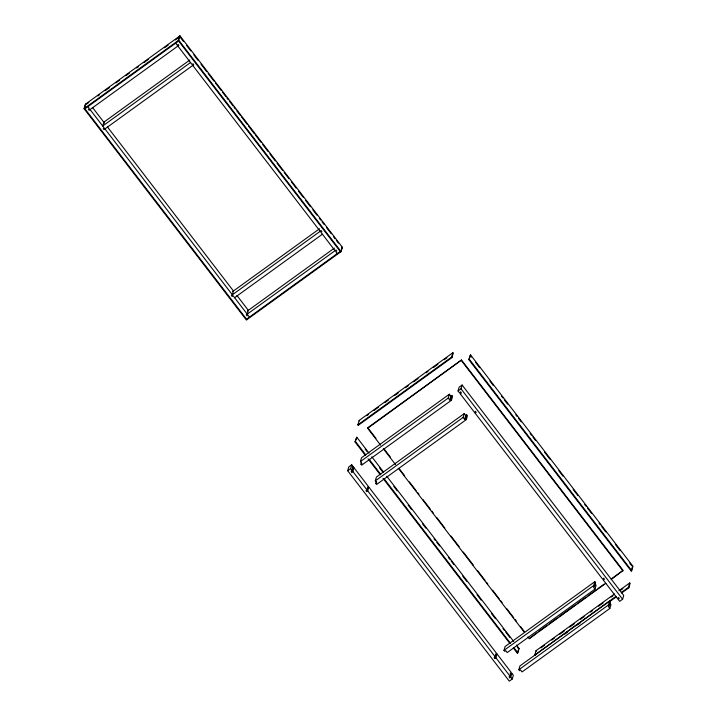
<?xml version="1.0" encoding="UTF-8"?>
<svg xmlns="http://www.w3.org/2000/svg" width="717" height="717" viewBox="0 0 717 717"><rect width="100%" height="100%" fill="white"/><g stroke="black" fill="none" stroke-linecap="round" stroke-linejoin="round"><path stroke-width="1.08" d="M84.041 108.652L85.287 104.297L179.967 35.85L342.332 247.222L341.077 251.577L246.397 320.024L84.041 108.652L178.721 40.215L179.967 35.85M342.332 247.222L340.584 251.936L178.228 40.564L179.474 36.209L183.57 41.532M357.917 424.805L359.163 420.449L452.866 352.71L453.234 353.194L451.988 357.559L358.285 425.289L357.917 424.805L451.611 357.075L452.866 352.71M358.285 425.289L358.787 423.55M365.285 455.25L355.049 441.932L356.788 437.218L369.067 453.198M355.049 441.932L356.788 437.218M347.682 470.746L348.776 466.937L351.724 464.804L353.212 466.74L352.119 470.558L351.133 471.266L351.877 472.234L352.863 471.526L353.956 467.708L368.081 486.099L366.987 489.917L366.002 490.625L366.745 491.593L367.722 490.885L368.825 487.067L496.245 652.945L495.142 656.763L494.165 657.471L494.909 658.439L495.886 657.731L496.989 653.913L511.113 672.304L510.011 676.122L509.034 676.83L509.778 677.798L510.755 677.09L511.848 673.272L513.336 675.208L512.243 679.026L509.303 681.15L347.682 470.746L350.631 468.622L351.724 464.804M351.877 472.234L352.97 468.416L353.956 467.708M380.593 445.149L367.642 428.282L367.794 427.735L461.488 360.006L623.109 570.4L611.242 579.417M450.832 396.169L451.809 395.461L452.552 396.429L451.459 400.247L361.691 465.145L360.947 464.177L361.924 463.469L360.436 461.533L361.529 457.715L449.344 394.233L450.832 396.169L449.738 399.987L448.25 398.052L449.344 394.233M360.947 464.177L361.493 462.268M366.745 491.593L367.839 487.775L368.825 487.067M465.7 415.528L466.677 414.82L467.421 415.788L466.328 419.597L376.559 484.495L375.816 483.527L376.792 482.819L375.305 480.883L376.398 477.074L464.213 413.592L465.7 415.528L464.607 419.346L463.119 417.411L464.213 413.592M375.816 483.527L376.362 481.627M367.642 428.282L461.488 360.006M449.738 399.987L450.715 399.279L451.809 395.461M618.188 599.421L619.174 598.713L618.43 597.745L617.445 598.453L603.32 580.062L604.306 579.354L603.562 578.386L602.576 579.094L475.156 413.216L476.142 412.508L475.398 411.54L474.412 412.248L460.287 393.857L461.273 393.149L460.529 392.181L459.543 392.889L458.055 390.953L459.158 387.144L462.098 385.011L623.718 595.415L622.616 599.233L619.676 601.357L618.188 599.421L618.735 597.512M468.855 359.656L470.603 354.942L632.959 566.305L631.713 570.669L631.22 571.028L468.855 359.656L470.603 354.942M458.055 390.953L461.004 388.829L462.098 385.011M460.287 393.857L460.834 391.957M464.607 419.346L465.584 418.629L466.677 414.82M475.156 413.216L475.703 411.307M494.909 658.439L496.003 654.621L496.989 653.913M503.979 650.382L505.073 646.564L594.841 581.666L595.585 582.634L594.492 586.452L593.515 587.16L594.993 589.096L507.188 652.578L505.7 650.642L504.723 651.35L503.979 650.382L593.748 585.484L594.841 581.666M509.778 677.798L510.871 673.98L511.848 673.272M513.318 647.971L517.405 653.295L518.409 649.808M517.405 653.295L519.153 648.58L516.419 645.031M518.848 669.732L519.942 665.923L609.71 601.025L610.454 601.993L609.36 605.802L608.383 606.51L609.862 608.446L522.057 671.928L520.569 669.992L519.592 670.7L518.848 669.732L608.616 604.834L609.71 601.025M527.891 636.911L529.254 638.686L536.621 632.932M535.142 655.526L534.774 655.042L536.02 650.686L614.406 594.026M594.993 589.096L596.096 585.278L594.608 583.342L595.585 582.634M603.32 580.062L603.866 578.162M609.862 608.446L610.956 604.637L609.97 603.347M631.22 571.028L632.466 566.663M621.263 592.52L628.468 587.313L629.723 582.948L630.091 583.432L628.845 587.797L621.63 593.004M87.053 103.768L88.854 102.468M97.862 95.953L99.663 94.653M105.076 90.745L109.576 87.492M115.885 82.93L119.488 80.322M125.798 75.769L129.401 73.161M136.606 67.954L138.408 66.645M143.812 62.737L148.32 59.484M164.534 47.761L168.136 45.153M175.342 39.946L178.049 37.992M84.902 108.787L178.596 41.048M189.808 60.022L103.813 122.195L102.71 126.013L190.525 62.531M232.478 291.694L319.531 228.759M234.593 297.698L322.408 234.217M247.347 311.044L334.4 248.118M246.523 319.182L340.216 251.452M366.745 415.717L368.547 414.417M373.951 410.509L378.459 407.256M384.769 402.694L388.372 400.086M394.673 395.524L398.276 392.925M405.49 387.709L408.188 385.755M413.592 381.847L418.101 378.594M426.212 372.732L428.013 371.433M433.418 367.525L437.917 364.263M444.226 359.71L446.933 357.756M353.212 466.74L352.226 467.448L352.97 468.416M360.436 461.533L448.25 398.052M375.305 480.883L463.119 417.411M538.422 631.623L547.429 625.107M549.231 623.808L557.342 617.946M559.143 616.647L575.357 604.924M577.158 603.615L586.174 597.109M587.976 595.8L596.078 589.939M597.879 588.639L604.189 584.077M611.395 578.87L622.204 571.055M529.254 638.686L605.838 583.324M519.153 648.58L518.66 648.939L517.298 647.164M618.905 590.763L629.723 582.948M540.905 647.908L544.508 645.309M551.714 640.093L554.411 638.139M559.816 634.231L564.324 630.978M569.728 627.07L574.236 623.817M580.537 619.255L584.149 616.647M590.449 612.094L592.251 610.785M598.561 606.232L603.069 602.97M611.171 597.109L612.972 595.809M621.083 589.948L622.885 588.648M534.774 655.042L615.858 596.427M564.879 634.034L567.577 632.08M577.49 624.919L580.187 622.965M608.124 602.773L616.226 596.911M470.11 355.291L471.472 357.075M475.568 362.399L479.655 367.731M489.89 381.05L493.305 385.495M501.488 396.151L502.85 397.926M504.221 399.701L507.627 404.137M515.819 414.802L517.181 416.577M518.543 418.352L521.277 421.901M530.141 433.444L531.503 435.228M532.865 437.003L535.599 440.552M544.463 452.095L549.921 459.203M558.794 470.746L562.89 476.079M573.116 489.397L577.893 495.617M584.713 504.499L586.085 506.274M587.447 508.048L591.534 513.381M599.045 523.15L600.407 524.925M601.769 526.699L605.865 532.023M615.41 544.463L620.187 550.674M629.741 563.114L631.785 565.776M469.348 359.298L631.713 570.669M461.336 360.552L622.956 570.947M451.611 357.075L451.988 357.559M628.468 587.313L628.845 587.797M461.004 388.829L622.616 599.233M186.671 45.565L190.758 50.889M193.805 54.851L197.901 60.183M200.993 64.207L206.765 71.727M208.127 73.501L212.223 78.834M212.582 79.3L213.944 81.075M215.306 82.849L219.402 88.182M219.725 88.603L221.087 90.378M222.458 92.152L225.864 96.598M226.904 97.942L228.266 99.717M229.628 101.491L233.043 105.937M234.056 107.254L235.418 109.029M236.78 110.803L240.195 115.249M241.226 116.584L247.356 124.579M248.378 125.905L254.517 133.9M255.548 135.226L260.997 142.333M262.709 144.556L268.158 151.654M269.861 153.877L275.319 160.975M277.031 163.207L282.489 170.305M284.183 172.519L288.96 178.73M291.353 181.849L296.13 188.069M298.505 191.161L303.282 197.372M305.684 200.5L310.461 206.72M312.827 209.803L316.914 215.127M319.325 218.264L320.687 220.038M322.058 221.822L324.102 224.484M326.468 227.558L331.236 233.769M333.656 236.915L335.018 238.689M336.381 240.464L338.424 243.135M341.462 247.087L341.839 247.571M178.721 40.215L341.077 251.577M450.715 399.279L451.459 400.247M465.584 418.629L466.328 419.597M593.748 585.484L594.492 586.452M608.616 604.834L609.36 605.802M175.656 43.181L177.144 45.117L178.121 44.4L178.865 45.368L89.096 110.266L88.352 109.298L89.329 108.59L87.85 106.654M177.888 46.076L192.013 64.467L192.99 63.759L193.733 64.727L103.965 129.625L103.221 128.657L104.198 127.949L90.073 109.558M192.756 65.435L320.176 231.313M335.045 250.672L320.92 232.281L321.897 231.573L321.153 230.605L231.385 295.503L232.129 296.471L233.106 295.762L247.231 314.154L248.324 310.336L236.897 295.449M337.277 253.576L335.789 251.64L336.766 250.932L336.022 249.964L246.254 314.862L246.998 315.83L247.974 315.122L249.462 317.057M367.794 427.735L375.977 438.392M384.16 449.048L390.299 457.034M399.163 468.577L404.621 475.676M409.389 481.896L416.21 490.769M417.581 492.543L418.943 494.318M423.03 499.65L430.532 509.411M431.894 511.185L433.265 512.96M436.671 517.405L444.854 528.053M450.993 536.047L459.176 546.695M463.263 552.027L473.498 565.346M477.585 570.669L485.086 580.429M486.449 582.213L487.811 583.988M492.588 590.199L499.408 599.08M500.771 600.855L502.133 602.63M506.91 608.841L513.731 617.722M515.093 619.497L516.455 621.272M520.551 626.595L524.638 631.928M383.326 448.699L395.596 464.679M398.329 468.237L524.486 632.466M359.163 420.449L359.54 420.933M536.02 650.686L536.397 651.17M371.8 456.756L383.398 471.849M386.804 476.294L513.695 641.482M365.168 449.12L367.212 451.782M379.49 467.762L382.905 472.207M393.821 486.413L397.227 490.858M408.143 505.064L411.558 509.509M422.474 523.715L425.88 528.16M434.072 538.817L435.434 540.591M436.796 542.366L439.53 545.915M448.394 557.467L449.756 559.242M451.127 561.017L453.852 564.566M462.725 576.109L466.812 581.442M477.047 594.76L481.143 600.093M491.369 613.411L495.465 618.744M502.967 628.513L504.338 630.288M505.7 632.062L509.796 637.395M355.542 441.573L365.769 454.901M369.183 459.337L380.781 474.439M384.195 478.875L510.396 643.176M513.811 647.612L517.898 652.945M368.009 458.808L380.288 474.788M383.021 478.347L509.904 643.525M92.52 107.496L104.619 123.252M107.398 126.873L233.455 290.985L232.362 294.795L104.942 128.917M86.157 104.422L85.78 103.938L84.534 108.303L246.89 319.665M510.128 673.012L510.871 673.98M350.631 468.622L352.119 470.558M352.863 471.526L366.987 489.917M367.722 490.885L495.142 656.763M495.886 657.731L510.011 676.122M510.755 677.09L512.243 679.026"/></g></svg>
